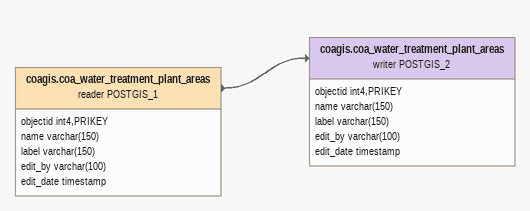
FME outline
coagis.coa_water_treatment_plant_areas (reader POSTGIS_1)
    attributes: objectid int4,PRIKEY, name varchar(150), label varchar(150), edit_by varchar(100), edit_date timestamp
    -> coagis.coa_water_treatment_plant_areas (writer POSTGIS_2)
coagis.coa_water_treatment_plant_areas (writer POSTGIS_2)
    attributes: objectid int4,PRIKEY, name varchar(150), label varchar(150), edit_by varchar(100), edit_date timestamp
